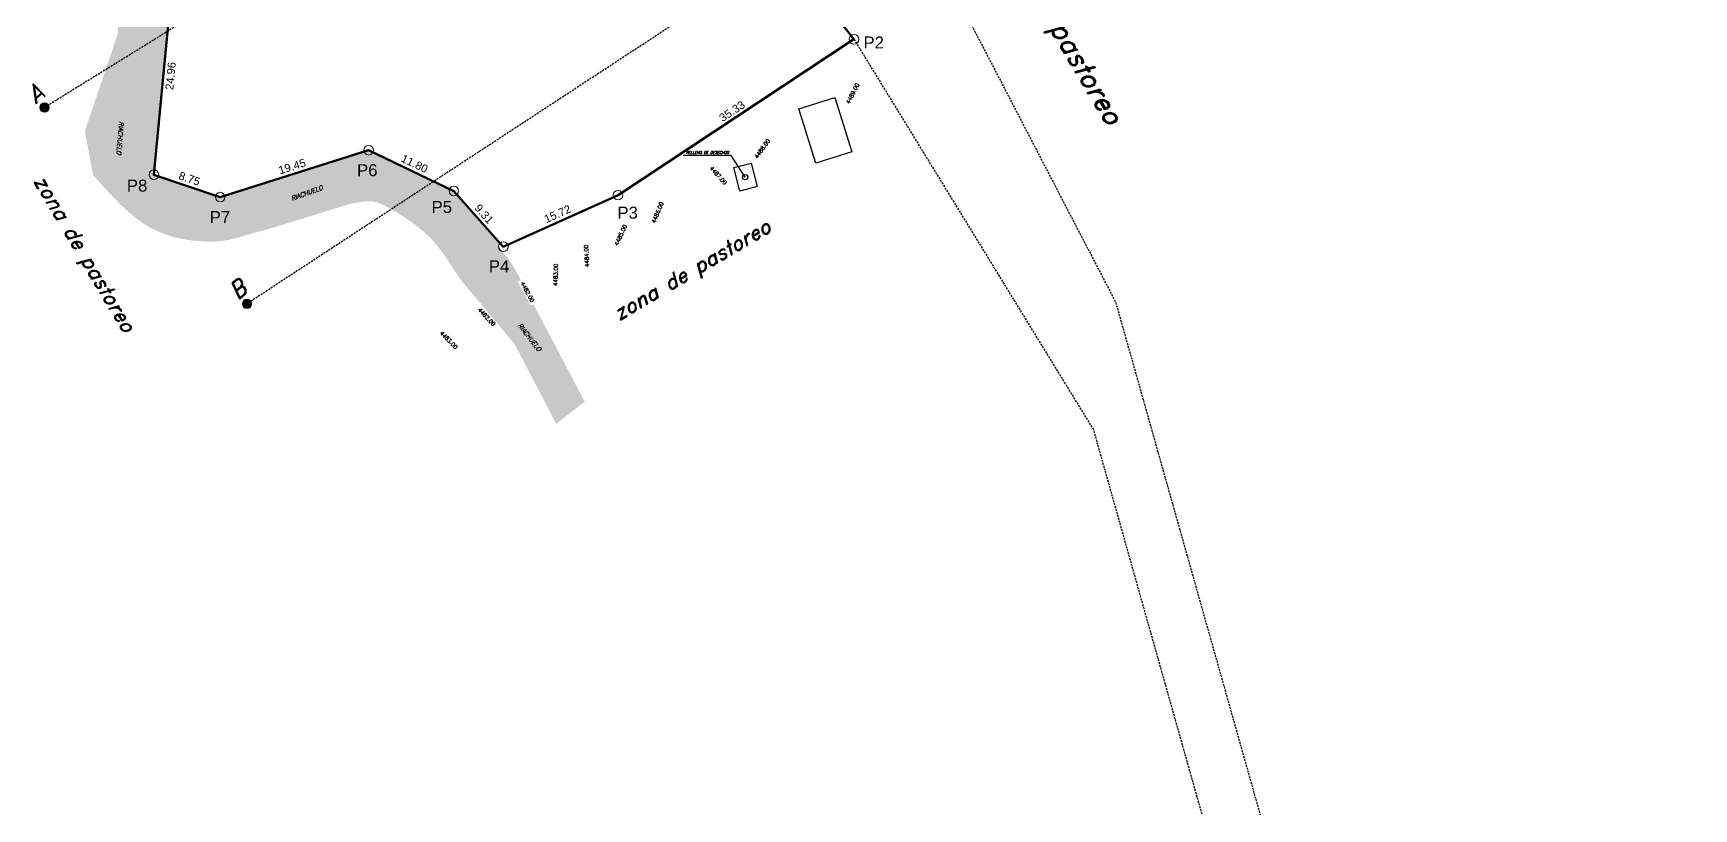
# Model space of a CAD drawing. Header units: metres. Extents: x 756359 to 758214, y 8425508 to 8426351.
# Drawn here: x 757844 to 758051.5, y 8426107.6 to 8426204.5 of the extents above; entities that cross this region are included whole.
import ezdxf
from ezdxf.enums import TextEntityAlignment as Align

# ---------------------------------------------------------------- set-up
doc = ezdxf.new("R2010")
doc.units = ezdxf.units.M
doc.linetypes.add('HIDDEN', pattern=[0.375, 0.25, -0.125])
for name, color, linetype, lineweight in [('08', 8, 'Continuous', 20), ('COTAS', 40, 'Continuous', 5), ('CUADROS', 9, 'Continuous', 20), ('PERFIL', 150, 'Continuous', 9)]:
    doc.layers.add(name, color=color, linetype=linetype, lineweight=lineweight)
for name, color, linetype in [('C-TOPO-MAJR', 9, 'Continuous'), ('C-TOPO-MINR', 8, 'Continuous'), ('C-TOPO-TEXT', 7, 'Continuous'), ('Capa1', 7, 'HIDDEN'), ('NOMBRE', 40, 'Continuous')]:
    doc.layers.add(name, color=color, linetype=linetype)
doc.layers.add('PERIMETRO', color=7, linetype='Continuous', lineweight=50, true_color=0xf7788b)
doc.styles.add('ambiente', font='romand.shx', dxfattribs={"oblique": 15})
doc.styles.add('COTAS', font='arial.ttf')
doc.styles.add('CUADROS', font='arial.ttf')
doc.styles.get("Standard").update_dxf_attribs({"font": 'simplex.shx'})
doc.dimstyles.new('GenDist', dxfattribs={"dimtxt": 1, "dimasz": 0.5, "dimexe": 0.18, "dimexo": 0.0625, "dimgap": 0.25, "dimtad": 2, "dimzin": 1, "dimdsep": 46, "dimtxsty": 'COTAS', "dimcen": 0.09, "dimse1": 1, "dimse2": 1, "dimsd1": 1, "dimsd2": 1, "dimadec": 0, "dimazin": 0, "dimtfac": 1, "dimtdec": 4, "dimtofl": 0, "dimtmove": 0, "dimatfit": 3, "dimfxl": 1, "dimtolj": 1, "dimtzin": 0, "dimarcsym": 0})

# ---------------------------------------------------------------- blocks, each defined once
blk = doc.blocks.new('*D63')
at = {"layer": 'Defpoints', "color": 0, "transparency": 16777216}
for p in [(757914.61, 8426244.44), (757946.42, 8426203.67), (757946.54, 8426203.76)]:
    blk.add_point(p, dxfattribs=at)
at = {"layer": 'COTAS', "color": 0, "transparency": 16777216, "insert": (757929.86, 8426223.54), "char_height": 1, "attachment_point": 5, "rotation": 308.1323, "style": 'COTAS'}
blk.add_mtext('\\A1;51.71', dxfattribs=at)
blk = doc.blocks.new('*D64')
at = {"layer": 'Defpoints', "color": 0, "transparency": 16777216}
for p in [(757946.54, 8426203.76), (757916.99, 8426184.4), (757917.06, 8426184.29)]:
    blk.add_point(p, dxfattribs=at)
at = {"layer": 'COTAS', "color": 0, "transparency": 16777216, "insert": (757931.31, 8426194.77), "char_height": 1, "attachment_point": 5, "rotation": 33.4494, "style": 'COTAS'}
blk.add_mtext('\\A1;35.33', dxfattribs=at)
blk = doc.blocks.new('*D65')
at = {"layer": 'Defpoints', "color": 0, "transparency": 16777216}
for p in [(757917.06, 8426184.29), (757902.64, 8426178.02), (757902.72, 8426177.84)]:
    blk.add_point(p, dxfattribs=at)
at = {"layer": 'COTAS', "color": 0, "transparency": 16777216, "insert": (757909.5, 8426181.94), "char_height": 1, "attachment_point": 5, "rotation": 24.2146, "style": 'COTAS'}
blk.add_mtext('\\A1;15.72', dxfattribs=at)
blk = doc.blocks.new('*D66')
at = {"layer": 'Defpoints', "color": 0, "transparency": 16777216}
for p in [(757896.55, 8426184.8), (757896.67, 8426184.91), (757902.72, 8426177.84)]:
    blk.add_point(p, dxfattribs=at)
at = {"layer": 'COTAS', "color": 0, "transparency": 16777216, "insert": (757900.32, 8426181.93), "char_height": 1, "attachment_point": 5, "rotation": 311.5753, "style": 'COTAS'}
blk.add_mtext('\\A1;9.31', dxfattribs=at)
blk = doc.blocks.new('*D67')
at = {"layer": 'Defpoints', "color": 0, "transparency": 16777216}
for p in [(757885.99, 8426190.08), (757885.9, 8426189.9), (757896.55, 8426184.8)]:
    blk.add_point(p, dxfattribs=at)
at = {"layer": 'COTAS', "color": 0, "transparency": 16777216, "insert": (757891.64, 8426188.22), "char_height": 1, "attachment_point": 5, "rotation": 334.4132, "style": 'COTAS'}
blk.add_mtext('\\A1;11.80', dxfattribs=at)
blk = doc.blocks.new('*D68')
at = {"layer": 'Defpoints', "color": 0, "transparency": 16777216}
for p in [(757885.9, 8426189.9), (757867.3, 8426184.22), (757867.35, 8426184.04)]:
    blk.add_point(p, dxfattribs=at)
at = {"layer": 'COTAS', "color": 0, "transparency": 16777216, "insert": (757876.34, 8426187.87), "char_height": 1, "attachment_point": 5, "rotation": 17.5373, "style": 'COTAS'}
blk.add_mtext('\\A1;19.45', dxfattribs=at)
blk = doc.blocks.new('*D69')
at = {"layer": 'Defpoints', "color": 0, "transparency": 16777216}
for p in [(757859.07, 8426186.84), (757859.13, 8426187.02), (757867.35, 8426184.04)]:
    blk.add_point(p, dxfattribs=at)
at = {"layer": 'COTAS', "color": 0, "transparency": 16777216, "insert": (757863.51, 8426186.34), "char_height": 1, "attachment_point": 5, "rotation": 341.3085, "style": 'COTAS'}
blk.add_mtext('\\A1;8.75', dxfattribs=at)
blk = doc.blocks.new('*D70')
at = {"layer": 'Defpoints', "color": 0, "transparency": 16777216}
for p in [(757861.42, 8426211.69), (757861.57, 8426211.68), (757859.07, 8426186.84)]:
    blk.add_point(p, dxfattribs=at)
at = {"layer": 'COTAS', "color": 0, "transparency": 16777216, "insert": (757861.16, 8426199.18), "char_height": 1, "attachment_point": 5, "rotation": 84.599, "style": 'COTAS'}
blk.add_mtext('\\A1;24.96', dxfattribs=at)
blk = doc.blocks.new('*U62')
at = {"layer": 'C-TOPO-MAJR', "color": 254, "linetype": 'Continuous', "lineweight": -3, "insert": (767003.33, 8405983.53, 4485), "char_height": 0.5, "width": 2.9819, "attachment_point": 5, "rotation": 65.4861, "bg_fill": 3, "box_fill_scale": 1.4, "bg_fill_color": 256, "bg_fill_true_color": 13158600, "bg_fill_transparency": 0}
blk.add_mtext('4485.00', dxfattribs=at)
at = {"layer": 'C-TOPO-MINR', "color": 9, "linetype": 'Continuous', "lineweight": -3, "char_height": 0.5, "width": 2.9819, "attachment_point": 5, "bg_fill": 3, "box_fill_scale": 1.4, "bg_fill_color": 256, "bg_fill_true_color": 13158600, "bg_fill_transparency": 0}
for s, insert, rotation in [('4489.00', (767032.3, 8406001.22, 4489), 63.12), ('4488.00', (767021, 8405994.32, 4488), 54.4659), ('4487.00', (767015.53, 8405990.98, 4487), 311.6106), ('4486.00', (767007.93, 8405986.34, 4486), 67.6833), ('4484.00', (766999.06, 8405980.92, 4484), 92.8555), ('4483.00', (766995.2, 8405978.56, 4483), 88.4105), ('4482.00', (766991.68, 8405976.42, 4482), 298.7429), ('4482.00', (766986.58, 8405973.3, 4482), 313.2599), ('4483.00', (766981.85, 8405970.41, 4483), 314.3062)]:
    blk.add_mtext(s, dxfattribs=dict(at, insert=insert, rotation=rotation))

msp = doc.modelspace()

# ---------------------------------------------------------------- hatches: boundary and pattern name
h = msp.add_hatch()
h.set_pattern_fill('AR-CONC', color=94, scale=0.025)
h.set_pattern_definition([(50, (-9085.9276, 20195.77), (4.5546167249, -0.3984771385), [0.47625, -5.23875]), (355, (-9085.9276, 20195.77), (-0.8810855356, 4.776421131), [0.381, -4.1910146043]), (100.4514447, (-9085.548, 20195.7367), (3.6735311773, 4.3779437978), [0.40475022, -4.452256115]), (46.1842, (-9085.9276, 20197.04), (6.7769760223, -1.0510581983), [0.714375, -7.858125]), (96.63555761, (-9085.363, 20196.952), (5.9351033513, 6.185653115), [0.6071255785, -6.678390204]), (351.18415117, (-9085.9276, 20197.04), (5.9351033516, 6.1856531146), [0.571499177, -6.286493298]), (21, (-9085.2926, 20196.7224), (3.7903597817, -2.5566299547), [0.47625, -5.23875]), (326, (-9085.2926, 20196.7224), (1.5450507087, 4.604699153), [0.381, -4.191]), (71.451445, (-9084.9768, 20196.5094), (5.335410482, 2.0480692221), [0.40475022, -4.45224844]), (37.5, (-9085.9276, 20195.7699), (0.07721508126, 2.11387597183), [0, -4.1402, 0, -4.2545, 0, -4.206875]), (7.5, (-9085.9276, 20195.77), (1.67049156276, 2.50451437045), [0, -2.4257, 0, -4.04495, 0, -1.603375]), (327.5, (-9087.3437, 20195.7699), (3.38976487917, -0.1432185998), [0, -1.5875, 0, -4.953, 0, -6.57225]), (317.5, (-9087.9787, 20195.77), (3.7032295347, 0.6356622758), [0, -2.06375, 0, -3.2893, 0, -4.66725])])
h.paths.add_polyline_path([(757851.002, 8426255.711), (757845.828, 8426253.212), (757852.701, 8426238.979), (757854.025, 8426214.888), (757854.578, 8426214.782), (757855.393, 8426214.507), (757856.288, 8426214.094), (757857.192, 8426213.566), (757858.035, 8426212.947), (757858.618, 8426212.403), (757858.98, 8426211.974), (757859.175, 8426211.68), (757859.258, 8426211.532), (757859.323, 8426211.398), (757859.429, 8426211.12), (757859.535, 8426210.679), (757859.588, 8426210.047), (757859.537, 8426209.194), (757859.39, 8426208.277), (757859.182, 8426207.302), (757858.949, 8426206.278), (757858.726, 8426205.211), (757858.549, 8426204.109), (757858.453, 8426202.978), (757858.461, 8426201.949), (757858.534, 8426200.619), (757858.655, 8426199.062), (757858.805, 8426197.348), (757858.964, 8426195.55), (757859.114, 8426193.739), (757859.235, 8426191.987), (757859.308, 8426190.365), (757859.313, 8426189.44), (757861.359, 8426211.097, -0.3861083), (757860.817, 8426211.695, -0.3972344), (757861.382, 8426212.294), (757859.666, 8426243.274)])
h.paths.add_polyline_path([(757858.964, 8426195.55), (757858.805, 8426197.348), (757858.655, 8426199.062), (757858.534, 8426200.619), (757858.461, 8426201.949), (757858.453, 8426202.978), (757858.549, 8426204.109), (757858.726, 8426205.211), (757858.949, 8426206.278), (757859.182, 8426207.302), (757859.39, 8426208.277), (757859.537, 8426209.194), (757859.588, 8426210.047), (757859.535, 8426210.679), (757859.429, 8426211.12), (757859.323, 8426211.398), (757859.258, 8426211.532), (757859.175, 8426211.68), (757858.98, 8426211.974), (757858.618, 8426212.403), (757858.035, 8426212.947), (757857.192, 8426213.566), (757856.288, 8426214.094), (757855.393, 8426214.507), (757854.578, 8426214.782), (757854.031, 8426214.887), (757854.025, 8426214.887), (757854.592, 8426204.571), (757851.053, 8426194.079), (757851.579, 8426193.097), (757852.407, 8426191.86), (757853.366, 8426190.637), (757854.401, 8426189.482), (757855.455, 8426188.448), (757856.472, 8426187.59), (757857.397, 8426186.962), (757858.032, 8426186.661), (757858.43, 8426186.572), (757858.65, 8426186.584), (757858.745, 8426186.613), (757858.817, 8426186.653), (757858.945, 8426186.79), (757859.093, 8426187.115), (757859.313, 8426189.44), (757859.308, 8426190.365), (757859.235, 8426191.987), (757859.114, 8426193.739)])
h.paths.add_polyline_path([(757855.476, 8426211.212), (757855.476, 8426211.412), (757855.676, 8426211.412), (757855.676, 8426211.212)], flags=16)
h.paths.add_polyline_path([(757856.472, 8426187.59), (757855.455, 8426188.448), (757854.401, 8426189.482), (757853.366, 8426190.637), (757852.407, 8426191.86), (757851.579, 8426193.097), (757851.053, 8426194.079), (757850.446, 8426192.278), (757851.484, 8426186.786), (757851.933, 8426186.281), (757852.584, 8426185.55), (757853.312, 8426184.751), (757854.101, 8426183.915), (757854.938, 8426183.075), (757855.809, 8426182.261), (757856.698, 8426181.507), (757857.593, 8426180.842), (757858.479, 8426180.299), (757859.454, 8426179.817), (757860.411, 8426179.426), (757861.354, 8426179.116), (757862.286, 8426178.879), (757863.211, 8426178.706), (757864.133, 8426178.588), (757865.056, 8426178.516), (757865.984, 8426178.482), (757866.864, 8426178.497), (757867.66, 8426178.571), (757868.4, 8426178.694), (757869.111, 8426178.859), (757869.821, 8426179.055), (757870.559, 8426179.272), (757871.351, 8426179.502), (757872.225, 8426179.734), (757873.128, 8426179.979), (757874.305, 8426180.325), (757875.679, 8426180.745), (757877.169, 8426181.208), (757878.697, 8426181.687), (757880.184, 8426182.152), (757881.551, 8426182.576), (757882.719, 8426182.929), (757883.61, 8426183.182), (757884.145, 8426183.308), (757884.761, 8426183.409), (757885.313, 8426183.489), (757885.839, 8426183.525), (757886.374, 8426183.492), (757886.957, 8426183.368), (757887.381, 8426183.212), (757887.947, 8426182.951), (757888.627, 8426182.595), (757889.392, 8426182.154), (757890.214, 8426181.639), (757891.066, 8426181.061), (757891.919, 8426180.43), (757892.745, 8426179.756), (757893.516, 8426179.051), (757894.195, 8426178.314), (757894.901, 8426177.423), (757895.617, 8426176.425), (757896.329, 8426175.364), (757897.02, 8426174.285), (757897.311, 8426173.82), (757904.143, 8426165.675), (757909.339, 8426155.705), (757912.892, 8426158.482), (757904.493, 8426174.472), (757904.289, 8426174.838), (757903.934, 8426175.468), (757903.721, 8426175.827), (757903.467, 8426176.191), (757903.222, 8426176.506), (757902.99, 8426176.797), (757902.776, 8426177.09), (757902.565, 8426177.405), (757902.364, 8426177.714), (757902.213, 8426177.972), (757902.153, 8426178.134), (757902.238, 8426178.299), (757902.268, 8426178.353), (757896.546, 8426184.804), (757895.143, 8426185.476), (757894.818, 8426185.453), (757893.426, 8426185.362), (757892.082, 8426185.288), (757890.902, 8426185.246), (757890.006, 8426185.249), (757889.512, 8426185.312), (757889.084, 8426185.516), (757888.712, 8426185.775), (757888.395, 8426186.088), (757888.136, 8426186.458), (757887.932, 8426186.885), (757887.878, 8426187.354), (757887.912, 8426188.12), (757887.988, 8426188.902), (757885.901, 8426189.901), (757867.353, 8426184.04), (757859.067, 8426186.843), (757859.093, 8426187.115), (757858.945, 8426186.79), (757858.817, 8426186.653), (757858.745, 8426186.613), (757858.65, 8426186.584), (757858.43, 8426186.572), (757858.032, 8426186.661), (757857.397, 8426186.962)])
h.paths.add_polyline_path([(757887.988, 8426188.902), (757887.912, 8426188.12), (757887.878, 8426187.354), (757887.932, 8426186.885), (757888.136, 8426186.458), (757888.395, 8426186.088), (757888.712, 8426185.775), (757889.084, 8426185.516), (757889.512, 8426185.312), (757890.006, 8426185.249), (757890.902, 8426185.246), (757892.082, 8426185.288), (757893.426, 8426185.362), (757894.818, 8426185.453), (757895.143, 8426185.476)], flags=17)
h.paths.add_polyline_path([(757857.63, 8426211.857), (757860.959, 8426211.857), (757860.959, 8426214.155), (757857.63, 8426214.155)], flags=24)
h.paths.add_polyline_path([(757855.305, 8426184.325), (757858.634, 8426184.325), (757858.634, 8426186.622), (757855.305, 8426186.622)], flags=24)
h.paths.add_polyline_path([(757865.672, 8426180.415), (757868.985, 8426180.415), (757868.985, 8426182.665), (757865.672, 8426182.665)], flags=24)
h.paths.add_polyline_path([(757884.061, 8426186.249), (757887.39, 8426186.249), (757887.39, 8426188.546), (757884.061, 8426188.546)], flags=24)
h.paths.add_polyline_path([(757893.378, 8426181.651), (757896.704, 8426181.651), (757896.704, 8426183.939), (757893.378, 8426183.939)], flags=24)
h.paths.add_polyline_path([(757900.542, 8426174.271), (757903.855, 8426174.271), (757903.855, 8426176.521), (757900.542, 8426176.521)], flags=24)
at = {"layer": 'PERFIL'}
h = msp.add_hatch(color=256, dxfattribs=at)
h.set_gradient(color1=(0, 0, 255), color2=(255, 255, 0), name='INVCYLINDER')
h.paths.add_polyline_path([(757844.834, 8426195.238, 1), (757845.974, 8426195.238, 1)])
h = msp.add_hatch(color=256, dxfattribs=at)
h.set_gradient(color1=(0, 0, 255), color2=(255, 255, 0), name='INVCYLINDER')
h.paths.add_polyline_path([(757870.136, 8426170.708, 1), (757871.276, 8426170.708, 1)])

# ---------------------------------------------------------------- linework, layer by layer
for points in [[(757939.641, 8426195.092), (757944.164, 8426196.501), (757946.287, 8426189.682), (757941.765, 8426188.273)], [(757931.528, 8426187.725), (757933.683, 8426188.287), (757934.45, 8426185.351), (757932.295, 8426184.788)]]:
    msp.add_lwpolyline(points, close=True)
msp.add_circle((757932.944, 8426186.538), 0.333)
at = {"layer": '08', "lineweight": -2}
msp.add_lwpolyline([(757932.944, 8426186.538), (757931.21, 8426189.254), (757925.194, 8426189.254)], dxfattribs=at)
at = {"layer": 'Capa1', "flags": 128}
for points in [[(757925.341, 8426244.674), (757845.404, 8426195.238)], [(757948.228, 8426221.509), (757870.706, 8426170.708)], [(757955.031, 8426217.456), (757979.254, 8426170.865), (757998.175, 8426103.715), (758023.721, 8426021.605), (758031.628, 8425940.249), (758051.477, 8425869.24)], [(757946.542, 8426203.764), (757976.461, 8426154.966), (757991.463, 8426101.726), (758016.824, 8426020.212), (758024.72, 8425938.958), (758044.735, 8425867.355)]]:
    msp.add_lwpolyline(points, dxfattribs=at)
at = {"layer": 'COTAS'}
for centre in [(757946.542, 8426203.764), (757885.901, 8426189.901), (757859.067, 8426186.843), (757867.353, 8426184.04), (757896.546, 8426184.804), (757917.061, 8426184.288), (757902.723, 8426177.84)]:
    msp.add_circle(centre, 0.6, dxfattribs=at)
at = {"layer": 'PERFIL'}
for centre in [(757845.404, 8426195.238), (757870.706, 8426170.708)]:
    msp.add_circle(centre, 0.57, dxfattribs=at)
at = {"layer": 'PERIMETRO', "elevation": 4490.074, "flags": 128}
msp.add_lwpolyline([(757914.614, 8426244.437), (757946.542, 8426203.764), (757917.061, 8426184.288), (757902.723, 8426177.84), (757896.546, 8426184.804), (757885.901, 8426189.901), (757867.353, 8426184.04), (757859.067, 8426186.843), (757861.417, 8426211.695), (757914.614, 8426244.437)], dxfattribs=at)

# ---------------------------------------------------------------- texts
at = {"layer": 'CUADROS', "style": 'CUADROS'}
for s, p in [('P2', (757949.01, 8426203.364)), ('P6', (757885.726, 8426187.407)), ('P8', (757856.969, 8426185.483)), ('P7', (757867.328, 8426181.54)), ('P5', (757895.041, 8426182.808)), ('P3', (757918.266, 8426182.098)), ('P4', (757902.199, 8426175.396))]:
    msp.add_text(s, height=1.5, dxfattribs=at).set_placement(p, align=Align.MIDDLE_CENTER)
at = {"layer": 'NOMBRE', "style": 'ambiente', "oblique": 15, "text_generation_flag": 6}
for s, height, rotation, p in [('zona de pastoreo', 2.43, 120.63907, (757971.709, 8426206.226)), ('A', 2.16, 219.67259, (757844.233, 8426197.012)), ('RIACHUELO', 0.5695, 85.54417, (757854.858, 8426191.438)), ('RELLENO DE DESECHOS', 0.3375, 180, (757928.247, 8426189.628, 1283.896)), ('zona de pastoreo', 1.8225, 120.63907, (757850.442, 8426176.98)), ('RIACHUELO', 0.5695, 199.91413, (757878.185, 8426184.555)), ('zona de pastoreo', 1.8225, 210.43049, (757926.296, 8426174.972)), ('B', 2.16, 219.67259, (757869.536, 8426172.481))]:
    msp.add_text(s, height=height, rotation=rotation, dxfattribs=at).set_placement(p, align=Align.MIDDLE_CENTER)

# ---------------------------------------------------------------- dimensions: what is measured, and where the dimension line sits
at = {"layer": 'COTAS'}
for p1, p2, distance, picture, middle in [((757914.614, 8426244.437), (757946.542, 8426203.764), -0.149, '*D63', (757929.862, 8426223.539)), ((757859.067, 8426186.843), (757861.417, 8426211.695), -0.157, '*D70', (757861.155, 8426199.182)), ((757946.542, 8426203.764), (757917.061, 8426184.288), -0.136, '*D64', (757931.307, 8426194.774)), ((757896.546, 8426184.804), (757885.901, 8426189.901), -0.196, '*D67', (757891.637, 8426188.215)), ((757885.901, 8426189.901), (757867.353, 8426184.04), -0.186, '*D68', (757876.342, 8426187.873)), ((757867.353, 8426184.04), (757859.067, 8426186.843), -0.19, '*D69', (757863.515, 8426186.342)), ((757902.723, 8426177.84), (757896.546, 8426184.804), -0.161, '*D66', (757900.324, 8426181.934)), ((757917.061, 8426184.288), (757902.723, 8426177.84), -0.199, '*D65', (757909.498, 8426181.94))]:
    dim = msp.add_aligned_dim(p1=p1, p2=p2, distance=distance, dimstyle='GenDist', dxfattribs=at)
    dim.commit()
    dim.dimension.update_dxf_attribs({"geometry": picture, "text_midpoint": middle})

# ---------------------------------------------------------------- next in the draw order: block references
at = {"layer": 'C-TOPO-TEXT', "color": 7, "linetype": 'Continuous', "lineweight": -3}
msp.add_blockref('*U62', (-9085.928, 20195.77), dxfattribs=at)

# ---------------------------------------------------------------- next in the draw order: texts
at = {"layer": 'NOMBRE', "style": 'ambiente', "oblique": 15, "text_generation_flag": 6}
msp.add_text('RIACHUELO', height=0.5695, rotation=128.27194, dxfattribs=at).set_placement((757906.008, 8426166.548), align=Align.MIDDLE_CENTER)

doc.saveas('drawing.dxf')
